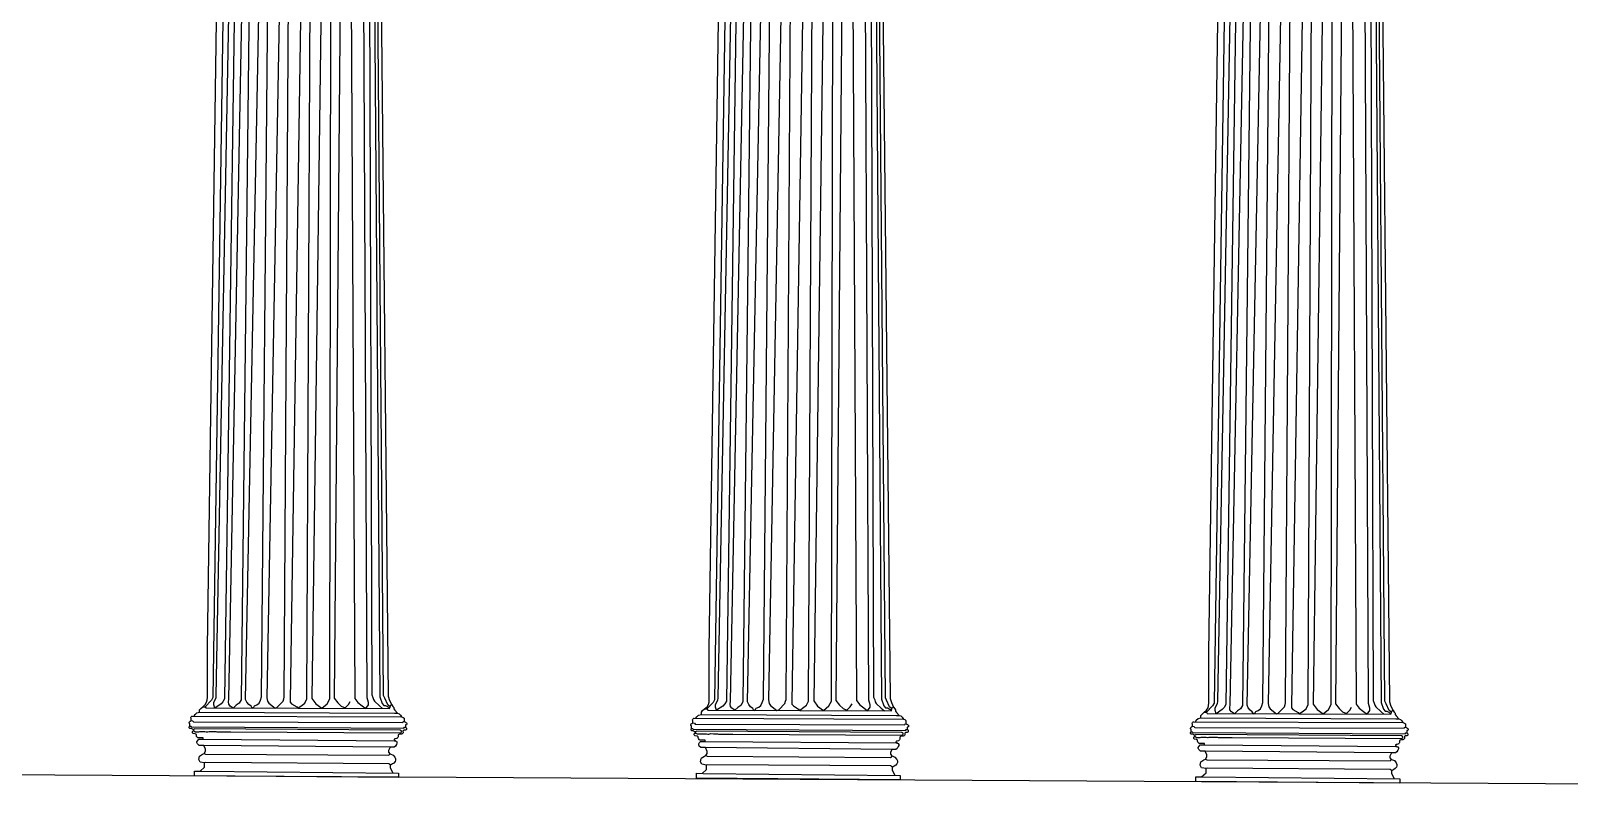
# Model space of a CAD drawing. Header units: millimetres. Extents: x 245 to 515, y 87 to 339.
# Drawn here: x 304.58 to 345.3, y 194.18 to 214.64 of the extents above; entities that cross this region are included whole.
import ezdxf

# ---------------------------------------------------------------- set-up
doc = ezdxf.new("R2010")
doc.units = ezdxf.units.MM
doc.layers.add('çziigi', color=10, linetype='Continuous')

msp = doc.modelspace()

# ---------------------------------------------------------------- linework, layer by layer
at = {"layer": 'çziigi'}
for p, q in [((309.26, 198.317), (309.734, 231.077)), ((309.907, 231.023), (309.403, 196.981)), ((309.495, 197.026), (310.123, 231.102)), ((310.195, 231.109), (309.715, 196.949)), ((309.827, 196.942), (310.479, 231.092)), ((310.544, 231.101), (310.15, 196.923)), ((310.271, 196.929), (310.933, 231.095)), ((310.694, 196.999), (311.001, 231.1)), ((311.447, 231.089), (310.828, 196.978)), ((311.293, 196.988), (311.507, 231.092)), ((311.974, 231.056), (311.445, 196.907)), ((311.892, 196.947), (312.054, 231.037)), ((312.477, 231.046), (312.026, 196.955)), ((312.497, 196.949), (312.552, 231.04)), ((312.903, 231.051), (312.615, 196.964)), ((312.977, 231.044), (313.16, 196.959)), ((313.485, 196.972), (313.32, 231.04)), ((313.492, 231.03), (313.609, 197.054)), ((313.568, 231.042), (313.819, 196.998)), ((313.922, 197.035), (313.638, 231.038)), ((313.697, 231.046), (314.045, 197.019)), ((322.54, 198.258), (323.014, 231.018)), ((323.186, 230.964), (322.683, 196.922)), ((322.774, 196.967), (323.402, 231.043)), ((323.475, 231.05), (322.994, 196.89)), ((323.106, 196.883), (323.758, 231.033)), ((323.823, 231.041), (323.429, 196.864)), ((323.551, 196.869), (324.212, 231.036)), ((323.973, 196.94), (324.28, 231.041)), ((324.726, 231.03), (324.107, 196.919)), ((324.572, 196.929), (324.787, 231.033)), ((325.253, 230.997), (324.724, 196.848)), ((325.171, 196.888), (325.334, 230.978)), ((325.756, 230.987), (325.305, 196.896)), ((325.776, 196.89), (325.832, 230.981)), ((326.182, 230.992), (325.894, 196.905)), ((326.257, 230.985), (326.44, 196.9)), ((326.764, 196.912), (326.6, 230.981)), ((326.771, 230.971), (326.889, 196.995)), ((326.847, 230.983), (327.099, 196.939)), ((327.201, 196.975), (326.917, 230.979)), ((326.976, 230.987), (327.325, 196.959)), ((335.761, 198.167), (336.235, 230.927)), ((336.408, 230.873), (335.904, 196.831)), ((335.996, 196.876), (336.623, 230.952)), ((336.696, 230.96), (336.215, 196.799)), ((336.327, 196.792), (336.98, 230.942)), ((337.044, 230.951), (336.65, 196.773)), ((336.772, 196.779), (337.434, 230.945)), ((337.194, 196.849), (337.502, 230.95)), ((337.947, 230.939), (337.328, 196.828)), ((337.793, 196.838), (338.008, 230.942)), ((338.475, 230.906), (337.946, 196.757)), ((338.392, 196.797), (338.555, 230.888)), ((338.977, 230.897), (338.526, 196.805)), ((338.997, 196.799), (339.053, 230.89)), ((339.403, 230.901), (339.116, 196.814)), ((339.478, 230.894), (339.661, 196.809)), ((339.986, 196.822), (339.821, 230.89)), ((339.993, 230.88), (340.11, 196.904)), ((340.068, 230.892), (340.32, 196.848)), ((340.422, 196.885), (340.139, 230.888)), ((340.197, 230.897), (340.546, 196.869)), ((309.26, 196.981), (309.26, 198.317)), ((322.54, 196.922), (322.54, 198.258)), ((335.761, 196.831), (335.761, 198.167)), ((309.053, 196.654), (309.083, 196.694)), ((309.083, 196.694), (309.136, 196.74)), ((309.136, 196.74), (309.202, 196.797)), ((309.136, 196.74), (309.199, 196.74)), ((309.363, 196.912), (309.199, 196.74)), ((309.199, 196.74), (309.221, 196.705)), ((309.202, 196.797), (309.239, 196.859)), ((309.221, 196.705), (314.08, 196.691)), ((309.239, 196.859), (309.254, 196.919)), ((309.254, 196.919), (309.26, 196.981)), ((309.403, 196.981), (309.363, 196.912)), ((309.43, 196.851), (309.454, 196.912)), ((309.43, 196.789), (309.43, 196.851)), ((309.452, 196.704), (309.43, 196.789)), ((309.619, 196.814), (309.452, 196.704)), ((309.454, 196.912), (309.487, 196.973)), ((309.487, 196.973), (309.495, 197.026)), ((309.67, 196.87), (309.619, 196.814)), ((309.715, 196.949), (309.67, 196.87)), ((309.815, 196.864), (309.827, 196.942)), ((309.822, 196.803), (309.815, 196.864)), ((309.861, 196.756), (309.822, 196.803)), ((309.941, 196.702), (309.861, 196.756)), ((310.018, 196.779), (309.941, 196.702)), ((310.097, 196.831), (310.018, 196.779)), ((310.15, 196.923), (310.097, 196.831)), ((310.305, 196.86), (310.271, 196.929)), ((310.356, 196.796), (310.305, 196.86)), ((310.413, 196.753), (310.356, 196.796)), ((310.44, 196.701), (310.413, 196.753)), ((310.44, 196.701), (310.485, 196.725)), ((310.485, 196.725), (310.506, 196.762)), ((310.506, 196.762), (310.57, 196.785)), ((310.57, 196.785), (310.625, 196.832)), ((310.625, 196.832), (310.662, 196.912)), ((310.662, 196.912), (310.694, 196.999)), ((310.828, 196.978), (310.846, 196.883)), ((310.846, 196.883), (310.882, 196.829)), ((310.882, 196.829), (311.051, 196.699)), ((311.051, 196.699), (311.099, 196.717)), ((311.099, 196.717), (311.264, 196.886)), ((311.264, 196.886), (311.28, 196.944)), ((311.28, 196.944), (311.293, 196.988)), ((311.445, 196.907), (311.445, 196.861)), ((311.445, 196.861), (311.486, 196.817)), ((311.486, 196.817), (311.625, 196.732)), ((311.625, 196.732), (311.651, 196.698)), ((311.651, 196.698), (311.767, 196.783)), ((311.767, 196.783), (311.839, 196.836)), ((311.839, 196.836), (311.892, 196.947)), ((312.026, 196.955), (312.127, 196.813)), ((312.127, 196.813), (312.285, 196.696)), ((312.285, 196.696), (312.426, 196.817)), ((312.426, 196.817), (312.497, 196.949)), ((312.615, 196.964), (312.711, 196.843)), ((312.711, 196.843), (312.801, 196.753)), ((312.801, 196.753), (312.903, 196.707)), ((312.903, 196.707), (312.993, 196.799)), ((312.993, 196.799), (313.04, 196.877)), ((313.16, 196.959), (313.243, 196.85)), ((313.243, 196.85), (313.354, 196.765)), ((313.354, 196.765), (313.448, 196.692)), ((313.448, 196.692), (313.522, 196.789)), ((313.522, 196.851), (313.485, 196.972)), ((313.522, 196.789), (313.522, 196.851)), ((313.609, 197.054), (313.64, 196.98)), ((313.64, 196.98), (313.654, 196.928)), ((313.654, 196.928), (313.683, 196.885)), ((313.683, 196.885), (313.812, 196.763)), ((313.812, 196.763), (313.895, 196.691)), ((313.819, 196.998), (313.881, 196.825)), ((313.881, 196.825), (313.93, 196.77)), ((313.951, 196.967), (313.922, 197.035)), ((313.93, 196.77), (313.976, 196.77)), ((314.032, 196.792), (313.951, 196.967)), ((313.976, 196.77), (314.086, 196.707)), ((314.097, 196.74), (314.032, 196.792)), ((314.045, 197.019), (314.081, 196.905)), ((314.08, 196.691), (314.097, 196.74)), ((314.081, 196.905), (314.137, 196.786)), ((314.097, 196.74), (314.112, 196.786)), ((314.112, 196.786), (314.137, 196.786)), ((314.137, 196.786), (314.168, 196.743)), ((314.168, 196.743), (314.19, 196.714)), ((314.19, 196.714), (314.19, 196.68)), ((314.19, 196.68), (314.219, 196.644)), ((322.362, 196.635), (322.415, 196.681)), ((322.415, 196.681), (322.481, 196.738)), ((322.415, 196.681), (322.478, 196.681)), ((322.642, 196.852), (322.478, 196.681)), ((322.478, 196.681), (322.501, 196.645)), ((322.481, 196.738), (322.519, 196.799)), ((322.519, 196.799), (322.534, 196.86)), ((322.534, 196.86), (322.54, 196.922)), ((322.683, 196.922), (322.642, 196.852)), ((322.709, 196.792), (322.733, 196.853)), ((322.709, 196.73), (322.709, 196.792)), ((322.732, 196.645), (322.709, 196.73)), ((322.898, 196.755), (322.732, 196.645)), ((322.733, 196.853), (322.766, 196.914)), ((322.766, 196.914), (322.774, 196.967)), ((322.95, 196.811), (322.898, 196.755)), ((322.994, 196.89), (322.95, 196.811)), ((323.094, 196.805), (323.106, 196.883)), ((323.101, 196.744), (323.094, 196.805)), ((323.14, 196.697), (323.101, 196.744)), ((323.22, 196.643), (323.14, 196.697)), ((323.298, 196.719), (323.22, 196.643)), ((323.376, 196.771), (323.298, 196.719)), ((323.429, 196.864), (323.376, 196.771)), ((323.584, 196.801), (323.551, 196.869)), ((323.635, 196.737), (323.584, 196.801)), ((323.692, 196.694), (323.635, 196.737)), ((323.72, 196.642), (323.692, 196.694)), ((323.72, 196.642), (323.764, 196.666)), ((323.764, 196.666), (323.785, 196.703)), ((323.785, 196.703), (323.85, 196.726)), ((323.85, 196.726), (323.904, 196.773)), ((323.904, 196.773), (323.941, 196.853)), ((323.941, 196.853), (323.973, 196.94)), ((324.107, 196.919), (324.125, 196.824)), ((324.125, 196.824), (324.162, 196.769)), ((324.162, 196.769), (324.33, 196.64)), ((324.33, 196.64), (324.378, 196.658)), ((324.378, 196.658), (324.543, 196.827)), ((324.543, 196.827), (324.56, 196.885)), ((324.56, 196.885), (324.572, 196.929)), ((324.724, 196.848), (324.724, 196.802)), ((324.724, 196.802), (324.766, 196.758)), ((324.766, 196.758), (324.904, 196.673)), ((324.904, 196.673), (324.93, 196.638)), ((324.93, 196.638), (325.046, 196.724)), ((325.046, 196.724), (325.118, 196.776)), ((325.118, 196.776), (325.171, 196.888)), ((325.305, 196.896), (325.406, 196.754)), ((325.406, 196.754), (325.565, 196.637)), ((325.565, 196.637), (325.705, 196.758)), ((325.705, 196.758), (325.776, 196.89)), ((325.894, 196.905), (325.991, 196.784)), ((325.991, 196.784), (326.081, 196.694)), ((326.081, 196.694), (326.182, 196.648)), ((326.182, 196.648), (326.273, 196.739)), ((326.273, 196.739), (326.32, 196.818)), ((326.44, 196.9), (326.523, 196.791)), ((326.523, 196.791), (326.633, 196.705)), ((326.633, 196.705), (326.727, 196.633)), ((326.727, 196.633), (326.801, 196.73)), ((326.801, 196.792), (326.764, 196.912)), ((326.801, 196.73), (326.801, 196.792)), ((326.889, 196.995), (326.92, 196.921)), ((326.92, 196.921), (326.933, 196.868)), ((326.933, 196.868), (326.962, 196.826)), ((326.962, 196.826), (327.092, 196.704)), ((327.092, 196.704), (327.175, 196.632)), ((327.099, 196.939), (327.16, 196.766)), ((327.16, 196.766), (327.209, 196.711)), ((327.23, 196.908), (327.201, 196.975)), ((327.209, 196.711), (327.256, 196.711)), ((327.312, 196.733), (327.23, 196.908)), ((327.256, 196.711), (327.365, 196.648)), ((327.376, 196.68), (327.312, 196.733)), ((327.325, 196.959), (327.36, 196.846)), ((327.36, 196.846), (327.416, 196.727)), ((327.36, 196.631), (327.376, 196.68)), ((327.376, 196.68), (327.392, 196.727)), ((327.392, 196.727), (327.416, 196.727)), ((327.416, 196.727), (327.448, 196.684)), ((327.448, 196.684), (327.469, 196.655)), ((335.863, 196.762), (335.7, 196.59)), ((335.702, 196.647), (335.74, 196.709)), ((335.74, 196.709), (335.755, 196.77)), ((335.755, 196.77), (335.761, 196.831)), ((335.904, 196.831), (335.863, 196.762)), ((335.93, 196.701), (335.954, 196.762)), ((335.93, 196.639), (335.93, 196.701)), ((336.119, 196.664), (335.953, 196.554)), ((335.954, 196.762), (335.987, 196.824)), ((335.987, 196.824), (335.996, 196.876)), ((336.171, 196.721), (336.119, 196.664)), ((336.215, 196.799), (336.171, 196.721)), ((336.315, 196.714), (336.327, 196.792)), ((336.322, 196.654), (336.315, 196.714)), ((336.597, 196.681), (336.519, 196.629)), ((336.65, 196.773), (336.597, 196.681)), ((336.805, 196.71), (336.772, 196.779)), ((336.856, 196.646), (336.805, 196.71)), ((337.071, 196.635), (337.126, 196.682)), ((337.126, 196.682), (337.162, 196.763)), ((337.162, 196.763), (337.194, 196.849)), ((337.328, 196.828), (337.346, 196.733)), ((337.346, 196.733), (337.383, 196.679)), ((337.383, 196.679), (337.552, 196.549)), ((337.599, 196.567), (337.764, 196.736)), ((337.764, 196.736), (337.781, 196.794)), ((337.781, 196.794), (337.793, 196.838)), ((337.946, 196.757), (337.946, 196.711)), ((337.946, 196.711), (337.987, 196.667)), ((337.987, 196.667), (338.126, 196.583)), ((338.267, 196.633), (338.339, 196.686)), ((338.339, 196.686), (338.392, 196.797)), ((338.526, 196.805), (338.627, 196.663)), ((338.627, 196.663), (338.786, 196.546)), ((338.786, 196.546), (338.926, 196.667)), ((338.926, 196.667), (338.997, 196.799)), ((339.116, 196.814), (339.212, 196.693)), ((339.212, 196.693), (339.302, 196.603)), ((339.494, 196.649), (339.541, 196.728)), ((339.661, 196.809), (339.744, 196.7)), ((339.744, 196.7), (339.855, 196.615)), ((340.022, 196.701), (339.986, 196.822)), ((340.022, 196.639), (340.022, 196.701)), ((340.11, 196.904), (340.141, 196.83)), ((340.141, 196.83), (340.154, 196.778)), ((340.154, 196.778), (340.184, 196.736)), ((340.184, 196.736), (340.313, 196.613)), ((340.32, 196.848), (340.381, 196.675)), ((340.381, 196.675), (340.43, 196.62)), ((340.452, 196.817), (340.422, 196.885)), ((340.533, 196.642), (340.452, 196.817)), ((340.546, 196.869), (340.582, 196.756)), ((340.582, 196.756), (340.637, 196.637)), ((308.775, 196.323), (308.782, 196.341)), ((308.775, 196.299), (308.775, 196.323)), ((308.79, 196.29), (308.775, 196.299)), ((308.782, 196.341), (308.801, 196.357)), ((308.79, 196.224), (308.79, 196.29)), ((308.801, 196.357), (308.83, 196.373)), ((308.821, 196.453), (308.826, 196.469)), ((308.821, 196.441), (308.821, 196.453)), ((308.83, 196.426), (308.821, 196.441)), ((308.826, 196.469), (308.834, 196.481)), ((308.83, 196.373), (308.83, 196.426)), ((308.83, 196.373), (308.866, 196.366)), ((308.834, 196.481), (308.849, 196.491)), ((308.849, 196.491), (308.866, 196.491)), ((308.866, 196.491), (314.399, 196.473)), ((308.866, 196.366), (308.892, 196.338)), ((308.892, 196.338), (314.43, 196.321)), ((308.907, 196.491), (308.931, 196.53)), ((308.931, 196.53), (308.98, 196.576)), ((308.98, 196.576), (309.053, 196.591)), ((309.053, 196.591), (309.053, 196.654)), ((309.053, 196.591), (314.213, 196.566)), ((314.213, 196.566), (314.288, 196.566)), ((314.219, 196.644), (314.288, 196.566)), ((314.288, 196.566), (314.334, 196.553)), ((314.334, 196.553), (314.37, 196.518)), ((314.37, 196.518), (314.399, 196.473)), ((314.399, 196.473), (314.44, 196.457)), ((314.43, 196.321), (314.442, 196.339)), ((314.44, 196.457), (314.463, 196.436)), ((314.442, 196.339), (314.458, 196.349)), ((314.458, 196.349), (314.468, 196.349)), ((314.463, 196.436), (314.463, 196.418)), ((314.463, 196.418), (314.463, 196.349)), ((314.468, 196.349), (314.488, 196.338)), ((314.488, 196.338), (314.504, 196.329)), ((314.518, 196.255), (314.498, 196.255)), ((314.498, 196.255), (314.5, 196.198)), ((314.504, 196.329), (314.514, 196.319)), ((314.514, 196.319), (314.526, 196.308)), ((314.528, 196.262), (314.518, 196.255)), ((314.526, 196.308), (314.537, 196.296)), ((314.541, 196.279), (314.528, 196.262)), ((314.537, 196.296), (314.541, 196.287)), ((314.541, 196.287), (314.541, 196.279)), ((322.055, 196.264), (322.062, 196.282)), ((322.055, 196.24), (322.055, 196.264)), ((322.062, 196.282), (322.08, 196.298)), ((322.08, 196.298), (322.109, 196.313)), ((322.1, 196.394), (322.105, 196.41)), ((322.1, 196.382), (322.1, 196.394)), ((322.109, 196.367), (322.1, 196.382)), ((322.105, 196.41), (322.114, 196.422)), ((322.109, 196.313), (322.109, 196.367)), ((322.109, 196.313), (322.146, 196.307)), ((322.114, 196.422), (322.128, 196.432)), ((322.128, 196.432), (322.145, 196.432)), ((322.145, 196.432), (327.679, 196.413)), ((322.146, 196.307), (322.171, 196.279)), ((322.171, 196.279), (327.709, 196.262)), ((322.187, 196.432), (322.21, 196.471)), ((322.21, 196.471), (322.26, 196.517)), ((322.26, 196.517), (322.332, 196.532)), ((322.332, 196.595), (322.362, 196.635)), ((322.332, 196.532), (322.332, 196.595)), ((322.332, 196.532), (327.492, 196.507)), ((322.501, 196.645), (327.36, 196.631)), ((327.469, 196.655), (327.469, 196.621)), ((327.469, 196.621), (327.498, 196.585)), ((327.492, 196.507), (327.567, 196.507)), ((327.498, 196.585), (327.567, 196.507)), ((327.567, 196.507), (327.613, 196.494)), ((327.613, 196.494), (327.65, 196.459)), ((327.65, 196.459), (327.679, 196.413)), ((327.679, 196.413), (327.72, 196.398)), ((327.709, 196.262), (327.721, 196.28)), ((327.72, 196.398), (327.742, 196.377)), ((327.721, 196.28), (327.737, 196.29)), ((327.737, 196.29), (327.747, 196.29)), ((327.742, 196.377), (327.742, 196.358)), ((327.742, 196.358), (327.742, 196.29)), ((327.747, 196.29), (327.767, 196.279)), ((327.767, 196.279), (327.783, 196.27)), ((327.783, 196.27), (327.794, 196.26)), ((327.794, 196.26), (327.805, 196.248)), ((335.321, 196.304), (335.326, 196.319)), ((335.321, 196.291), (335.321, 196.304)), ((335.33, 196.276), (335.321, 196.291)), ((335.326, 196.319), (335.335, 196.331)), ((335.33, 196.223), (335.33, 196.276)), ((335.335, 196.331), (335.35, 196.342)), ((335.35, 196.342), (335.366, 196.342)), ((335.366, 196.342), (340.9, 196.323)), ((335.408, 196.341), (335.431, 196.38)), ((335.431, 196.38), (335.481, 196.426)), ((335.481, 196.426), (335.553, 196.441)), ((335.553, 196.505), (335.583, 196.544)), ((335.553, 196.441), (335.553, 196.505)), ((335.553, 196.441), (340.713, 196.417)), ((335.583, 196.544), (335.637, 196.59)), ((335.637, 196.59), (335.702, 196.647)), ((335.637, 196.59), (335.7, 196.59)), ((335.7, 196.59), (335.722, 196.555)), ((335.722, 196.555), (340.581, 196.541)), ((335.953, 196.554), (335.93, 196.639)), ((336.361, 196.606), (336.322, 196.654)), ((336.441, 196.553), (336.361, 196.606)), ((336.519, 196.629), (336.441, 196.553)), ((336.913, 196.603), (336.856, 196.646)), ((336.941, 196.551), (336.913, 196.603)), ((336.941, 196.551), (336.985, 196.575)), ((336.985, 196.575), (337.007, 196.613)), ((337.007, 196.613), (337.071, 196.635)), ((337.552, 196.549), (337.599, 196.567)), ((338.126, 196.583), (338.151, 196.548)), ((338.151, 196.548), (338.267, 196.633)), ((339.302, 196.603), (339.404, 196.557)), ((339.404, 196.557), (339.494, 196.649)), ((339.855, 196.615), (339.948, 196.543)), ((339.948, 196.543), (340.022, 196.639)), ((340.313, 196.613), (340.396, 196.541)), ((340.43, 196.62), (340.477, 196.62)), ((340.477, 196.62), (340.586, 196.558)), ((340.597, 196.59), (340.533, 196.642)), ((340.581, 196.541), (340.597, 196.59)), ((340.597, 196.59), (340.613, 196.637)), ((340.613, 196.637), (340.637, 196.637)), ((340.637, 196.637), (340.669, 196.594)), ((340.669, 196.594), (340.69, 196.564)), ((340.69, 196.564), (340.69, 196.531)), ((340.69, 196.531), (340.719, 196.494)), ((340.713, 196.417), (340.788, 196.417)), ((340.719, 196.494), (340.788, 196.417)), ((340.788, 196.417), (340.835, 196.403)), ((340.835, 196.403), (340.871, 196.369)), ((340.871, 196.369), (340.9, 196.323)), ((340.9, 196.323), (340.941, 196.307)), ((340.941, 196.307), (340.963, 196.286)), ((340.963, 196.286), (340.963, 196.268)), ((340.963, 196.268), (340.963, 196.199)), ((308.778, 196.203), (308.79, 196.224)), ((308.778, 196.177), (308.778, 196.203)), ((308.797, 196.163), (308.778, 196.177)), ((308.79, 196.224), (308.81, 196.224)), ((308.819, 196.163), (308.797, 196.163)), ((308.81, 196.224), (308.818, 196.224)), ((308.818, 196.224), (308.839, 196.207)), ((308.839, 196.163), (308.819, 196.163)), ((308.839, 196.207), (314.455, 196.172)), ((308.854, 196.15), (308.839, 196.163)), ((308.865, 196.134), (308.854, 196.15)), ((308.862, 196.082), (308.878, 196.1)), ((308.862, 196.051), (308.862, 196.082)), ((308.885, 196.026), (308.862, 196.051)), ((308.89, 196.134), (308.865, 196.134)), ((308.878, 196.1), (308.904, 196.1)), ((308.938, 196.02), (308.885, 196.026)), ((308.906, 196.134), (308.89, 196.134)), ((308.89, 196.134), (308.89, 196.1)), ((308.904, 196.1), (308.927, 196.084)), ((308.92, 196.15), (308.906, 196.134)), ((314.361, 196.119), (308.92, 196.15)), ((308.927, 196.084), (308.939, 196.076)), ((308.966, 196), (308.938, 196.02)), ((308.939, 196.076), (308.986, 196.076)), ((308.966, 195.98), (308.966, 196)), ((308.973, 195.952), (308.966, 195.98)), ((308.991, 195.93), (308.973, 195.952)), ((308.982, 195.811), (309.003, 195.848)), ((308.986, 196.076), (309.032, 196.076)), ((309.006, 195.915), (308.991, 195.93)), ((309.003, 195.848), (309.033, 195.878)), ((309.151, 195.915), (309.006, 195.915)), ((309.032, 196.076), (309.057, 196.081)), ((309.033, 195.878), (309.151, 195.878)), ((309.057, 196.081), (309.1, 196.081)), ((309.1, 196.081), (309.159, 196.081)), ((309.151, 195.878), (309.151, 195.915)), ((309.151, 195.878), (314.212, 195.837)), ((309.159, 196.081), (309.187, 196.081)), ((309.187, 196.081), (309.224, 196.072)), ((309.224, 196.072), (309.247, 196.072)), ((309.247, 196.072), (309.274, 196.077)), ((309.274, 196.077), (309.307, 196.084)), ((309.307, 196.084), (309.377, 196.08)), ((309.377, 196.08), (309.461, 196.08)), ((309.461, 196.08), (309.48, 196.08)), ((309.48, 196.08), (309.508, 196.075)), ((309.508, 196.075), (309.568, 196.075)), ((309.568, 196.075), (309.883, 196.075)), ((309.883, 196.075), (314.361, 196.043)), ((314.205, 195.877), (314.203, 195.867)), ((314.203, 195.867), (314.209, 195.858)), ((314.216, 195.886), (314.205, 195.877)), ((314.209, 195.858), (314.224, 195.848)), ((314.232, 195.886), (314.216, 195.886)), ((314.224, 195.848), (314.252, 195.827)), ((314.266, 195.893), (314.232, 195.886)), ((314.279, 195.9), (314.266, 195.893)), ((314.288, 195.912), (314.279, 195.9)), ((314.299, 195.925), (314.288, 195.912)), ((314.305, 195.942), (314.299, 195.925)), ((314.311, 195.997), (314.305, 195.98)), ((314.305, 195.98), (314.305, 195.962)), ((314.305, 195.962), (314.305, 195.942)), ((314.342, 196.016), (314.311, 195.997)), ((314.395, 196.016), (314.342, 196.016)), ((314.383, 196.104), (314.361, 196.119)), ((314.361, 196.043), (314.385, 196.06)), ((314.395, 196.089), (314.383, 196.104)), ((314.385, 196.06), (314.395, 196.073)), ((314.395, 196.073), (314.395, 196.089)), ((314.417, 196.023), (314.395, 196.016)), ((314.431, 196.038), (314.417, 196.023)), ((314.44, 196.049), (314.431, 196.038)), ((314.449, 196.109), (314.435, 196.101)), ((314.435, 196.101), (314.435, 196.084)), ((314.435, 196.084), (314.44, 196.063)), ((314.44, 196.063), (314.44, 196.049)), ((314.46, 196.114), (314.449, 196.109)), ((314.455, 196.172), (314.477, 196.193)), ((314.48, 196.114), (314.46, 196.114)), ((314.477, 196.193), (314.488, 196.198)), ((314.491, 196.114), (314.48, 196.114)), ((314.488, 196.198), (314.5, 196.198)), ((314.503, 196.115), (314.491, 196.114)), ((314.5, 196.198), (314.51, 196.19)), ((314.515, 196.125), (314.503, 196.115)), ((314.51, 196.19), (314.522, 196.177)), ((314.527, 196.135), (314.515, 196.125)), ((314.522, 196.177), (314.527, 196.17)), ((314.527, 196.17), (314.527, 196.151)), ((314.527, 196.151), (314.527, 196.135)), ((322.069, 196.231), (322.055, 196.24)), ((322.058, 196.144), (322.069, 196.165)), ((322.058, 196.118), (322.058, 196.144)), ((322.077, 196.104), (322.058, 196.118)), ((322.069, 196.165), (322.069, 196.231)), ((322.069, 196.165), (322.09, 196.165)), ((322.099, 196.104), (322.077, 196.104)), ((322.09, 196.165), (322.097, 196.165)), ((322.097, 196.165), (322.118, 196.148)), ((322.118, 196.104), (322.099, 196.104)), ((322.118, 196.148), (327.735, 196.113)), ((322.133, 196.091), (322.118, 196.104)), ((322.144, 196.075), (322.133, 196.091)), ((322.141, 196.023), (322.157, 196.041)), ((322.141, 195.992), (322.141, 196.023)), ((322.164, 195.967), (322.141, 195.992)), ((322.169, 196.075), (322.144, 196.075)), ((322.157, 196.041), (322.183, 196.041)), ((322.217, 195.961), (322.164, 195.967)), ((322.185, 196.075), (322.169, 196.075)), ((322.169, 196.075), (322.169, 196.041)), ((322.183, 196.041), (322.206, 196.025)), ((322.199, 196.091), (322.185, 196.075)), ((327.64, 196.06), (322.199, 196.091)), ((322.206, 196.025), (322.218, 196.017)), ((322.245, 195.941), (322.217, 195.961)), ((322.218, 196.017), (322.265, 196.017)), ((322.245, 195.921), (322.245, 195.941)), ((322.253, 195.893), (322.245, 195.921)), ((322.27, 195.871), (322.253, 195.893)), ((322.265, 196.017), (322.311, 196.017)), ((322.286, 195.856), (322.27, 195.871)), ((322.43, 195.856), (322.286, 195.856)), ((322.311, 196.017), (322.336, 196.022)), ((322.336, 196.022), (322.38, 196.022)), ((322.38, 196.022), (322.438, 196.022)), ((322.43, 195.819), (322.43, 195.856)), ((322.438, 196.022), (322.466, 196.022)), ((322.466, 196.022), (322.503, 196.012)), ((322.503, 196.012), (322.527, 196.012)), ((322.527, 196.012), (322.553, 196.018)), ((322.553, 196.018), (322.586, 196.025)), ((322.586, 196.025), (322.656, 196.021)), ((322.656, 196.021), (322.74, 196.021)), ((322.74, 196.021), (322.759, 196.021)), ((322.759, 196.021), (322.787, 196.016)), ((322.787, 196.016), (322.847, 196.016)), ((322.847, 196.016), (323.162, 196.016)), ((323.162, 196.016), (327.64, 195.984)), ((327.568, 195.853), (327.558, 195.841)), ((327.578, 195.866), (327.568, 195.853)), ((327.584, 195.883), (327.578, 195.866)), ((327.591, 195.938), (327.584, 195.921)), ((327.584, 195.921), (327.584, 195.903)), ((327.584, 195.903), (327.584, 195.883)), ((327.622, 195.957), (327.591, 195.938)), ((327.674, 195.957), (327.622, 195.957)), ((327.662, 196.045), (327.64, 196.06)), ((327.64, 195.984), (327.665, 196.001)), ((327.674, 196.03), (327.662, 196.045)), ((327.665, 196.001), (327.674, 196.014)), ((327.674, 196.014), (327.674, 196.03)), ((327.697, 195.964), (327.674, 195.957)), ((327.711, 195.979), (327.697, 195.964)), ((327.719, 195.99), (327.711, 195.979)), ((327.729, 196.05), (327.715, 196.042)), ((327.715, 196.042), (327.715, 196.025)), ((327.715, 196.025), (327.719, 196.004)), ((327.719, 196.004), (327.719, 195.99)), ((327.739, 196.055), (327.729, 196.05)), ((327.735, 196.113), (327.756, 196.134)), ((327.76, 196.055), (327.739, 196.055)), ((327.756, 196.134), (327.767, 196.139)), ((327.77, 196.055), (327.76, 196.055)), ((327.767, 196.139), (327.779, 196.139)), ((327.782, 196.056), (327.77, 196.055)), ((327.797, 196.196), (327.777, 196.196)), ((327.777, 196.196), (327.779, 196.139)), ((327.779, 196.139), (327.79, 196.131)), ((327.795, 196.066), (327.782, 196.056)), ((327.79, 196.131), (327.801, 196.117)), ((327.806, 196.076), (327.795, 196.066)), ((327.808, 196.203), (327.797, 196.196)), ((327.801, 196.117), (327.806, 196.111)), ((327.805, 196.248), (327.816, 196.237)), ((327.806, 196.111), (327.806, 196.092)), ((327.806, 196.092), (327.806, 196.076)), ((327.82, 196.22), (327.808, 196.203)), ((327.816, 196.237), (327.82, 196.228)), ((327.82, 196.228), (327.82, 196.22)), ((335.276, 196.173), (335.283, 196.191)), ((335.276, 196.149), (335.276, 196.173)), ((335.29, 196.14), (335.276, 196.149)), ((335.279, 196.053), (335.29, 196.074)), ((335.279, 196.028), (335.279, 196.053)), ((335.298, 196.013), (335.279, 196.028)), ((335.283, 196.191), (335.301, 196.207)), ((335.29, 196.074), (335.29, 196.14)), ((335.29, 196.074), (335.311, 196.074)), ((335.32, 196.013), (335.298, 196.013)), ((335.301, 196.207), (335.33, 196.223)), ((335.311, 196.074), (335.319, 196.074)), ((335.319, 196.074), (335.339, 196.057)), ((335.339, 196.013), (335.32, 196.013)), ((335.33, 196.223), (335.367, 196.216)), ((335.339, 196.057), (340.956, 196.023)), ((335.354, 196.001), (335.339, 196.013)), ((335.365, 195.984), (335.354, 196.001)), ((335.362, 195.932), (335.379, 195.95)), ((335.362, 195.901), (335.362, 195.932)), ((335.385, 195.877), (335.362, 195.901)), ((335.39, 195.984), (335.365, 195.984)), ((335.367, 196.216), (335.392, 196.188)), ((335.379, 195.95), (335.404, 195.95)), ((335.438, 195.87), (335.385, 195.877)), ((335.406, 195.984), (335.39, 195.984)), ((335.39, 195.984), (335.39, 195.95)), ((335.392, 196.188), (340.93, 196.171)), ((335.404, 195.95), (335.428, 195.934)), ((335.421, 196), (335.406, 195.984)), ((340.862, 195.969), (335.421, 196)), ((335.428, 195.934), (335.439, 195.926)), ((335.466, 195.85), (335.438, 195.87)), ((335.439, 195.926), (335.486, 195.926)), ((335.466, 195.83), (335.466, 195.85)), ((335.486, 195.926), (335.532, 195.926)), ((335.532, 195.926), (335.557, 195.931)), ((335.557, 195.931), (335.601, 195.931)), ((335.601, 195.931), (335.66, 195.931)), ((335.66, 195.931), (335.687, 195.931)), ((335.687, 195.931), (335.724, 195.922)), ((335.724, 195.922), (335.748, 195.922)), ((335.748, 195.922), (335.775, 195.928)), ((335.775, 195.928), (335.808, 195.934)), ((335.808, 195.934), (335.878, 195.93)), ((335.878, 195.93), (335.961, 195.93)), ((335.961, 195.93), (335.98, 195.93)), ((335.98, 195.93), (336.009, 195.925)), ((336.009, 195.925), (336.068, 195.925)), ((336.068, 195.925), (336.383, 195.925)), ((336.383, 195.925), (340.861, 195.893)), ((340.812, 195.848), (340.805, 195.83)), ((340.843, 195.866), (340.812, 195.848)), ((340.896, 195.866), (340.843, 195.866)), ((340.861, 195.893), (340.886, 195.911)), ((340.883, 195.954), (340.862, 195.969)), ((340.896, 195.939), (340.883, 195.954)), ((340.886, 195.911), (340.896, 195.924)), ((340.896, 195.924), (340.896, 195.939)), ((340.918, 195.874), (340.896, 195.866)), ((340.932, 195.888), (340.918, 195.874)), ((340.93, 196.171), (340.942, 196.189)), ((340.941, 195.9), (340.932, 195.888)), ((340.95, 195.96), (340.936, 195.952)), ((340.936, 195.952), (340.936, 195.934)), ((340.936, 195.934), (340.941, 195.913)), ((340.941, 195.913), (340.941, 195.9)), ((340.942, 196.189), (340.959, 196.199)), ((340.961, 195.964), (340.95, 195.96)), ((340.956, 196.023), (340.977, 196.043)), ((340.959, 196.199), (340.968, 196.199)), ((340.981, 195.964), (340.961, 195.964)), ((340.968, 196.199), (340.988, 196.188)), ((340.977, 196.043), (340.988, 196.049)), ((340.991, 195.964), (340.981, 195.964)), ((340.988, 196.188), (341.004, 196.179)), ((340.988, 196.049), (341.001, 196.049)), ((341.003, 195.965), (340.991, 195.964)), ((341.018, 196.105), (340.999, 196.105)), ((340.999, 196.105), (341.001, 196.049)), ((341.001, 196.049), (341.011, 196.041)), ((341.016, 195.976), (341.003, 195.965)), ((341.004, 196.179), (341.015, 196.169)), ((341.011, 196.041), (341.022, 196.027)), ((341.015, 196.169), (341.027, 196.158)), ((341.027, 195.985), (341.016, 195.976)), ((341.029, 196.112), (341.018, 196.105)), ((341.022, 196.027), (341.027, 196.02)), ((341.027, 196.158), (341.037, 196.147)), ((341.027, 196.02), (341.027, 196.001)), ((341.027, 196.001), (341.027, 195.985)), ((341.041, 196.129), (341.029, 196.112)), ((341.037, 196.147), (341.041, 196.137)), ((341.041, 196.137), (341.041, 196.129)), ((308.982, 195.79), (308.982, 195.811)), ((308.996, 195.752), (308.982, 195.79)), ((309.042, 195.714), (308.996, 195.752)), ((309.162, 195.714), (309.042, 195.714)), ((309.049, 195.432), (309.131, 195.484)), ((309.131, 195.484), (309.17, 195.503)), ((309.205, 195.612), (309.162, 195.714)), ((314.093, 195.668), (309.162, 195.714)), ((309.17, 195.503), (309.205, 195.562)), ((309.17, 195.503), (309.21, 195.484)), ((309.205, 195.562), (309.205, 195.612)), ((309.21, 195.484), (314.058, 195.454)), ((314.058, 195.454), (314.081, 195.473)), ((314.063, 195.591), (314.093, 195.66)), ((314.063, 195.537), (314.063, 195.591)), ((314.098, 195.494), (314.063, 195.537)), ((314.081, 195.473), (314.098, 195.494)), ((314.149, 195.668), (314.093, 195.668)), ((314.093, 195.668), (314.093, 195.66)), ((314.098, 195.494), (314.172, 195.459)), ((314.201, 195.668), (314.149, 195.668)), ((314.172, 195.459), (314.222, 195.4)), ((314.233, 195.693), (314.201, 195.668)), ((314.212, 195.837), (314.262, 195.824)), ((314.26, 195.74), (314.233, 195.693)), ((314.276, 195.769), (314.26, 195.74)), ((314.262, 195.824), (314.276, 195.798)), ((314.276, 195.798), (314.276, 195.769)), ((322.262, 195.752), (322.282, 195.789)), ((322.262, 195.731), (322.262, 195.752)), ((322.275, 195.693), (322.262, 195.731)), ((322.321, 195.655), (322.275, 195.693)), ((322.282, 195.789), (322.313, 195.819)), ((322.313, 195.819), (322.43, 195.819)), ((322.441, 195.655), (322.321, 195.655)), ((322.411, 195.425), (322.449, 195.444)), ((322.43, 195.819), (327.491, 195.778)), ((322.485, 195.553), (322.441, 195.655)), ((327.372, 195.609), (322.441, 195.655)), ((322.449, 195.444), (322.485, 195.503)), ((322.449, 195.444), (322.489, 195.425)), ((322.485, 195.503), (322.485, 195.553)), ((327.342, 195.532), (327.372, 195.601)), ((327.342, 195.478), (327.342, 195.532)), ((327.378, 195.435), (327.342, 195.478)), ((327.36, 195.413), (327.378, 195.435)), ((327.428, 195.609), (327.372, 195.609)), ((327.372, 195.609), (327.372, 195.601)), ((327.378, 195.435), (327.452, 195.4)), ((327.481, 195.609), (327.428, 195.609)), ((327.512, 195.634), (327.481, 195.609)), ((327.484, 195.818), (327.482, 195.808)), ((327.482, 195.808), (327.489, 195.799)), ((327.495, 195.827), (327.484, 195.818)), ((327.489, 195.799), (327.503, 195.789)), ((327.491, 195.778), (327.541, 195.765)), ((327.512, 195.827), (327.495, 195.827)), ((327.503, 195.789), (327.531, 195.768)), ((327.545, 195.833), (327.512, 195.827)), ((327.539, 195.681), (327.512, 195.634)), ((327.556, 195.71), (327.539, 195.681)), ((327.541, 195.765), (327.556, 195.739)), ((327.558, 195.841), (327.545, 195.833)), ((327.556, 195.739), (327.556, 195.71)), ((335.474, 195.803), (335.466, 195.83)), ((335.491, 195.78), (335.474, 195.803)), ((335.483, 195.661), (335.504, 195.698)), ((335.483, 195.64), (335.483, 195.661)), ((335.496, 195.603), (335.483, 195.64)), ((335.507, 195.765), (335.491, 195.78)), ((335.542, 195.565), (335.496, 195.603)), ((335.504, 195.698), (335.534, 195.728)), ((335.651, 195.765), (335.507, 195.765)), ((335.534, 195.728), (335.651, 195.728)), ((335.662, 195.565), (335.542, 195.565)), ((335.651, 195.728), (335.651, 195.765)), ((335.651, 195.728), (340.712, 195.687)), ((335.706, 195.462), (335.662, 195.565)), ((340.593, 195.518), (335.662, 195.565)), ((335.706, 195.412), (335.706, 195.462)), ((340.563, 195.442), (340.593, 195.511)), ((340.563, 195.388), (340.563, 195.442)), ((340.649, 195.518), (340.593, 195.518)), ((340.593, 195.518), (340.593, 195.511)), ((340.702, 195.518), (340.649, 195.518)), ((340.734, 195.544), (340.702, 195.518)), ((340.705, 195.727), (340.703, 195.717)), ((340.703, 195.717), (340.71, 195.709)), ((340.716, 195.737), (340.705, 195.727)), ((340.71, 195.709), (340.725, 195.698)), ((340.712, 195.687), (340.762, 195.674)), ((340.733, 195.737), (340.716, 195.737)), ((340.725, 195.698), (340.752, 195.677)), ((340.767, 195.743), (340.733, 195.737)), ((340.76, 195.59), (340.734, 195.544)), ((340.777, 195.619), (340.76, 195.59)), ((340.762, 195.674), (340.777, 195.648)), ((340.78, 195.751), (340.767, 195.743)), ((340.777, 195.648), (340.777, 195.619)), ((340.789, 195.762), (340.78, 195.751)), ((340.799, 195.775), (340.789, 195.762)), ((340.805, 195.793), (340.799, 195.775)), ((340.805, 195.83), (340.805, 195.813)), ((340.805, 195.813), (340.805, 195.793)), ((308.92, 194.905), (308.92, 195.035)), ((308.92, 195.035), (309.101, 195.033)), ((309.032, 195.342), (309.048, 195.428)), ((309.068, 195.273), (309.032, 195.342)), ((309.186, 195.25), (309.068, 195.273)), ((309.071, 195.033), (309.186, 195.138)), ((309.101, 195.033), (314.315, 194.978)), ((309.214, 195.261), (309.186, 195.25)), ((309.186, 195.138), (309.186, 195.25)), ((314.064, 195.229), (309.214, 195.261)), ((314.087, 195.212), (314.064, 195.229)), ((314.112, 195.201), (314.087, 195.212)), ((314.099, 195.207), (314.099, 195.125)), ((314.099, 195.125), (314.169, 194.979)), ((314.127, 195.208), (314.112, 195.201)), ((314.156, 195.222), (314.127, 195.208)), ((314.197, 195.247), (314.156, 195.222)), ((314.225, 195.285), (314.197, 195.247)), ((314.222, 195.4), (314.238, 195.361)), ((314.238, 195.323), (314.225, 195.285)), ((314.238, 195.361), (314.238, 195.323)), ((322.311, 195.283), (322.328, 195.368)), ((322.347, 195.214), (322.311, 195.283)), ((322.329, 195.373), (322.411, 195.425)), ((322.466, 195.191), (322.347, 195.214)), ((322.35, 194.974), (322.466, 195.079)), ((322.493, 195.202), (322.466, 195.191)), ((322.466, 195.079), (322.466, 195.191)), ((322.489, 195.425), (327.338, 195.395)), ((327.343, 195.17), (322.493, 195.202)), ((327.338, 195.395), (327.36, 195.413)), ((327.366, 195.153), (327.343, 195.17)), ((327.391, 195.142), (327.366, 195.153)), ((327.379, 195.147), (327.379, 195.066)), ((327.379, 195.066), (327.448, 194.92)), ((327.406, 195.149), (327.391, 195.142)), ((327.436, 195.163), (327.406, 195.149)), ((327.476, 195.188), (327.436, 195.163)), ((327.452, 195.4), (327.501, 195.341)), ((327.504, 195.226), (327.476, 195.188)), ((327.501, 195.341), (327.518, 195.302)), ((327.518, 195.264), (327.504, 195.226)), ((327.518, 195.302), (327.518, 195.264)), ((335.532, 195.192), (335.549, 195.278)), ((335.568, 195.123), (335.532, 195.192)), ((335.55, 195.283), (335.632, 195.334)), ((335.687, 195.1), (335.568, 195.123)), ((335.632, 195.334), (335.67, 195.353)), ((335.67, 195.353), (335.706, 195.412)), ((335.67, 195.353), (335.711, 195.334)), ((335.714, 195.111), (335.687, 195.1)), ((335.687, 194.988), (335.687, 195.1)), ((335.711, 195.334), (340.559, 195.304)), ((340.564, 195.079), (335.714, 195.111)), ((340.559, 195.304), (340.581, 195.323)), ((340.599, 195.344), (340.563, 195.388)), ((340.587, 195.062), (340.564, 195.079)), ((340.581, 195.323), (340.599, 195.344)), ((340.612, 195.051), (340.587, 195.062)), ((340.599, 195.344), (340.673, 195.31)), ((340.6, 195.057), (340.6, 194.975)), ((340.628, 195.058), (340.612, 195.051)), ((340.657, 195.072), (340.628, 195.058)), ((340.697, 195.098), (340.657, 195.072)), ((340.673, 195.31), (340.722, 195.25)), ((340.726, 195.136), (340.697, 195.098)), ((340.722, 195.25), (340.739, 195.211)), ((340.739, 195.174), (340.726, 195.136)), ((340.739, 195.211), (340.739, 195.174)), ((294.932, 194.992), (434.35, 194.182)), ((314.315, 194.862), (308.92, 194.905)), ((314.315, 194.978), (314.315, 194.862)), ((322.2, 194.846), (322.2, 194.976)), ((322.2, 194.976), (322.38, 194.974)), ((327.594, 194.803), (322.2, 194.846)), ((322.38, 194.974), (327.594, 194.919)), ((327.594, 194.919), (327.594, 194.803)), ((335.421, 194.755), (335.421, 194.885)), ((335.421, 194.885), (335.601, 194.883)), ((340.815, 194.712), (335.421, 194.755)), ((335.571, 194.884), (335.687, 194.988)), ((335.601, 194.883), (340.815, 194.828)), ((340.6, 194.975), (340.669, 194.83)), ((340.815, 194.828), (340.815, 194.712))]:
    msp.add_line(p, q, dxfattribs=at)

doc.saveas('drawing.dxf')
